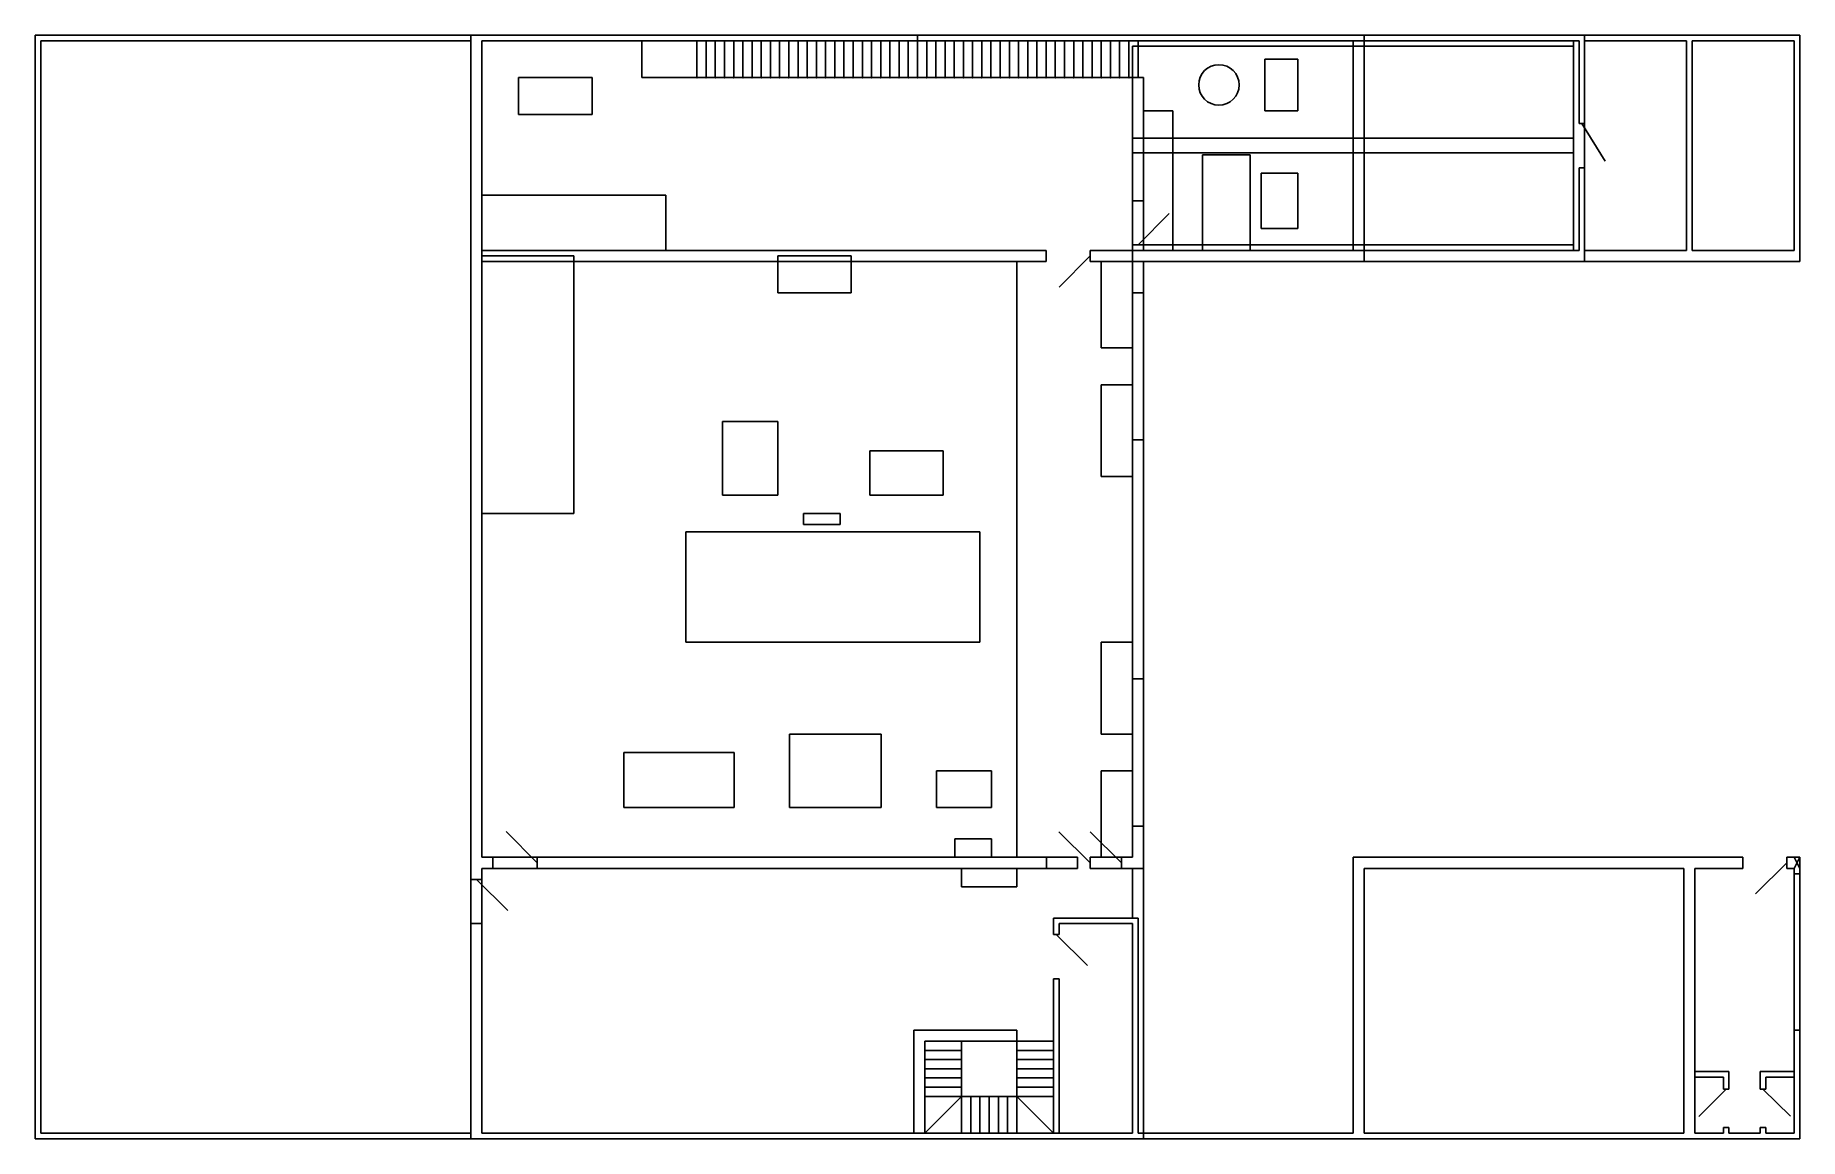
# Model space of a CAD drawing. Header units: millimetres. Extents: x 448.1 to 496.1, y 52.7 to 82.7.
import ezdxf

# ---------------------------------------------------------------- set-up
doc = ezdxf.new("R2010")
doc.units = ezdxf.units.MM
for name, color, linetype in [('Maq1', 30, 'Continuous'), ('Maq2', 140, 'Continuous'), ('Maq3', 50, 'Continuous'), ('Piso1', 1, 'Continuous'), ('Piso2', 5, 'Continuous'), ('Piso3', 3, 'Continuous')]:
    doc.layers.add(name, color=color, linetype=linetype)

msp = doc.modelspace()

# ---------------------------------------------------------------- linework, layer by layer
at = {"layer": 'Maq1'}
for p, q in [((464.565, 82.525), (464.565, 81.525)), ((466.065, 82.525), (464.565, 82.525)), ((466.065, 81.525), (466.065, 82.525)), ((477.915, 79.875), (477.915, 82.375)), ((477.915, 82.375), (489.915, 82.375)), ((489.915, 82.375), (489.915, 79.875)), ((461.215, 81.525), (461.215, 80.525)), ((463.215, 81.525), (461.215, 81.525)), ((463.215, 80.525), (463.215, 81.525)), ((464.565, 81.525), (466.065, 81.525)), ((461.215, 80.525), (463.215, 80.525)), ((477.915, 79.875), (489.915, 79.875)), ((477.915, 79.475), (489.915, 79.475)), ((477.915, 79.475), (477.915, 76.975)), ((489.915, 76.975), (489.915, 79.475)), ((477.915, 76.975), (489.915, 76.975)), ((460.215, 76.675), (462.715, 76.675)), ((460.215, 69.675), (460.215, 76.675)), ((462.715, 76.675), (462.715, 69.675)), ((468.265, 76.675), (468.265, 75.675)), ((468.265, 76.675), (470.265, 76.675)), ((470.265, 75.675), (470.265, 76.675)), ((468.265, 75.675), (470.265, 75.675)), ((466.765, 70.175), (466.765, 72.175)), ((466.765, 72.175), (468.265, 72.175)), ((468.265, 72.175), (468.265, 70.175)), ((472.765, 71.375), (470.765, 71.375)), ((470.765, 71.375), (470.765, 70.175)), ((472.765, 70.175), (472.765, 71.375)), ((468.265, 70.175), (466.765, 70.175)), ((470.765, 70.175), (472.765, 70.175)), ((462.715, 69.675), (460.215, 69.675)), ((469.465, 69.675), (468.965, 69.675)), ((468.965, 69.675), (468.965, 69.375)), ((469.465, 69.675), (469.965, 69.675)), ((469.965, 69.675), (469.965, 69.375)), ((465.765, 66.175), (465.765, 69.175)), ((465.765, 69.175), (473.765, 69.175)), ((469.965, 69.375), (468.965, 69.375)), ((473.765, 69.175), (473.765, 66.175)), ((473.765, 66.175), (465.765, 66.175)), ((469.08, 63.675), (468.58, 63.675)), ((468.58, 63.675), (468.58, 61.675)), ((471.08, 63.675), (469.08, 63.675)), ((471.08, 63.175), (471.08, 63.675)), ((467.08, 63.175), (464.08, 63.175)), ((464.08, 63.175), (464.08, 61.675)), ((467.08, 62.675), (467.08, 63.175)), ((471.08, 61.675), (471.08, 63.175)), ((467.08, 61.675), (467.08, 62.675)), ((472.58, 61.675), (472.58, 62.675)), ((472.58, 62.675), (474.08, 62.675)), ((474.08, 62.675), (474.08, 61.675)), ((464.08, 61.675), (467.08, 61.675)), ((468.58, 61.675), (471.08, 61.675)), ((474.08, 61.675), (472.58, 61.675)), ((474.08, 60.825), (473.08, 60.825)), ((473.08, 60.825), (473.08, 60.325)), ((474.08, 60.325), (474.08, 60.825)), ((473.08, 60.325), (474.08, 60.325)), ((473.265, 55.325), (473.265, 53.825)), ((474.765, 55.325), (473.265, 55.325)), ((474.765, 53.825), (474.765, 55.325)), ((473.265, 53.825), (474.765, 53.825))]:
    msp.add_line(p, q, dxfattribs=at)
at = {"layer": 'Maq2'}
for p, q in [((464.565, 82.525), (464.565, 81.525)), ((466.065, 82.525), (464.565, 82.525)), ((466.065, 81.525), (466.065, 82.525)), ((464.565, 81.525), (466.065, 81.525)), ((460.215, 76.825), (460.215, 78.325)), ((460.215, 78.325), (465.215, 78.325)), ((465.215, 78.325), (465.215, 76.825)), ((465.215, 76.825), (460.215, 76.825)), ((473.265, 59.525), (473.265, 60.025)), ((473.265, 60.025), (474.765, 60.025)), ((474.765, 60.025), (474.765, 59.525)), ((474.765, 59.525), (473.265, 59.525)), ((473.265, 55.325), (474.765, 55.325)), ((473.265, 53.825), (473.265, 55.325)), ((474.765, 55.325), (474.765, 53.825)), ((474.765, 53.825), (473.265, 53.825))]:
    msp.add_line(p, q, dxfattribs=at)
at = {"layer": 'Maq3'}
for p, q in [((482.415, 82.025), (481.515, 82.025)), ((481.515, 82.025), (481.515, 80.625)), ((482.415, 80.625), (482.415, 82.025)), ((479.015, 80.625), (478.215, 80.625)), ((478.215, 80.625), (478.215, 76.825)), ((479.015, 76.825), (479.015, 80.625)), ((481.515, 80.625), (482.415, 80.625)), ((479.815, 79.425), (479.815, 76.825)), ((481.115, 79.425), (479.815, 79.425)), ((481.115, 76.825), (481.115, 79.425)), ((482.415, 78.925), (481.415, 78.925)), ((481.415, 78.925), (481.415, 77.425)), ((482.415, 77.425), (482.415, 78.925)), ((481.415, 77.425), (482.415, 77.425)), ((478.215, 76.825), (479.015, 76.825)), ((479.815, 76.825), (481.115, 76.825))]:
    msp.add_line(p, q, dxfattribs=at)
msp.add_circle((480.265, 81.325), 0.55, dxfattribs=at)
at = {"layer": 'Piso1'}
for p, q in [((448.065, 52.675), (448.065, 82.675)), ((448.065, 82.675), (460.065, 82.675)), ((460.065, 82.675), (478.065, 82.675)), ((496.065, 82.675), (478.065, 82.675)), ((496.065, 76.675), (496.065, 82.675)), ((448.215, 82.525), (448.215, 52.825)), ((459.915, 82.525), (448.215, 82.525)), ((459.915, 60.025), (459.915, 82.525)), ((460.215, 60.325), (460.215, 82.525)), ((490.065, 82.525), (460.215, 82.525)), ((464.565, 81.525), (464.565, 82.525)), ((466.065, 82.525), (466.065, 81.525)), ((466.315, 82.525), (466.315, 81.525)), ((466.315, 81.525), (466.315, 82.525)), ((466.565, 82.525), (466.565, 81.525)), ((466.815, 82.525), (466.815, 81.525)), ((467.065, 82.525), (467.065, 81.525)), ((467.315, 82.525), (467.315, 81.525)), ((467.565, 82.525), (467.565, 81.525)), ((467.815, 82.525), (467.815, 81.525)), ((468.065, 82.525), (468.065, 81.525)), ((468.315, 82.525), (468.315, 81.525)), ((468.565, 82.525), (468.565, 81.525)), ((468.815, 82.525), (468.815, 81.525)), ((469.065, 82.525), (469.065, 81.525)), ((469.315, 82.525), (469.315, 81.525)), ((469.565, 82.525), (469.565, 81.525)), ((469.815, 82.525), (469.815, 81.525)), ((470.065, 82.525), (470.065, 81.525)), ((470.315, 82.525), (470.315, 81.525)), ((470.565, 82.525), (470.565, 81.525)), ((470.815, 82.525), (470.815, 81.525)), ((471.065, 82.525), (471.065, 81.525)), ((471.315, 82.525), (471.315, 81.525)), ((471.565, 82.525), (471.565, 81.525)), ((471.815, 82.525), (471.815, 81.525)), ((472.065, 82.525), (472.065, 81.525)), ((490.065, 80.275), (490.065, 82.525)), ((490.215, 80.275), (490.215, 82.525)), ((492.99, 82.525), (490.215, 82.525)), ((492.99, 82.525), (492.99, 76.825)), ((495.915, 82.525), (493.14, 82.525)), ((493.14, 82.525), (493.14, 76.825)), ((495.915, 76.825), (495.915, 82.525)), ((464.565, 81.525), (466.065, 81.525)), ((472.065, 81.525), (466.065, 81.525)), ((490.14, 80.275), (490.065, 80.275)), ((490.14, 80.275), (490.215, 80.275)), ((490.14, 80.275), (490.773, 79.255)), ((490.065, 79.075), (490.065, 76.825)), ((490.14, 79.075), (490.065, 79.075)), ((490.14, 79.075), (490.215, 79.075)), ((490.215, 79.075), (490.215, 76.825)), ((477.915, 76.675), (477.915, 76.825)), ((477.915, 76.825), (490.065, 76.825)), ((490.215, 76.825), (492.99, 76.825)), ((493.14, 76.825), (495.915, 76.825)), ((477.915, 60.325), (477.915, 76.675)), ((478.215, 60.175), (478.215, 76.525)), ((478.215, 76.525), (496.065, 76.525)), ((496.065, 76.525), (496.065, 76.675)), ((460.874, 61.03), (461.715, 60.175)), ((477.615, 60.175), (476.763, 61.02)), ((459.915, 60.025), (459.915, 59.725)), ((460.515, 60.325), (460.215, 60.325)), ((460.515, 60.025), (460.215, 60.025)), ((460.215, 59.725), (460.215, 60.025)), ((460.515, 60.325), (460.515, 60.025)), ((461.715, 60.325), (461.715, 60.025)), ((476.415, 60.325), (461.715, 60.325)), ((476.415, 60.025), (461.715, 60.025)), ((476.415, 60.325), (476.415, 60.025)), ((477.615, 60.175), (477.615, 60.325)), ((477.615, 60.325), (477.915, 60.325)), ((477.615, 60.175), (477.615, 60.175)), ((477.615, 60.175), (477.615, 60.025)), ((477.615, 60.025), (478.215, 60.025)), ((478.215, 60.025), (478.215, 60.175)), ((483.915, 60.175), (483.915, 60.325)), ((483.915, 60.325), (493.865, 60.325)), ((483.915, 52.825), (483.915, 60.175)), ((484.215, 52.825), (484.215, 60.025)), ((492.915, 60.025), (484.215, 60.025)), ((492.915, 60.025), (492.915, 52.825)), ((493.215, 60.025), (493.215, 52.825)), ((493.215, 60.025), (493.865, 60.025)), ((493.865, 60.325), (494.515, 60.325)), ((493.865, 60.025), (494.515, 60.025)), ((494.515, 60.025), (494.515, 60.325)), ((494.86, 59.333), (495.715, 60.175)), ((495.715, 60.325), (496.065, 60.325)), ((495.715, 60.025), (495.715, 60.325)), ((495.715, 60.025), (495.915, 60.025)), ((495.915, 60.025), (495.715, 60.025)), ((495.915, 60.025), (496.065, 60.325)), ((495.915, 60.325), (496.065, 60.025)), ((495.915, 60.025), (495.915, 52.825)), ((496.065, 60.325), (496.065, 60.175)), ((496.065, 58.675), (496.065, 60.175)), ((459.915, 59.725), (460.215, 59.725)), ((460.917, 58.88), (460.065, 59.725)), ((495.915, 59.875), (496.065, 59.875)), ((478.065, 58.675), (475.765, 58.675)), ((475.765, 58.675), (475.765, 58.525)), ((478.065, 58.675), (478.065, 52.825)), ((496.065, 52.675), (496.065, 58.675)), ((459.915, 58.525), (459.915, 52.825)), ((459.915, 58.525), (460.215, 58.525)), ((460.215, 58.525), (460.215, 52.825)), ((475.765, 58.525), (475.765, 58.225)), ((475.915, 58.225), (475.765, 58.225)), ((476.692, 57.38), (475.84, 58.225)), ((477.915, 58.525), (475.915, 58.525)), ((475.915, 58.225), (475.915, 58.525)), ((477.915, 58.525), (477.915, 52.825)), ((475.765, 57.025), (475.765, 52.825)), ((475.765, 57.025), (475.915, 57.025)), ((475.915, 57.025), (475.915, 52.825)), ((473.265, 55.325), (472.265, 55.325)), ((472.265, 55.325), (472.265, 52.825)), ((473.265, 53.825), (473.265, 55.325)), ((475.765, 55.325), (474.765, 55.325)), ((474.765, 55.325), (474.765, 53.825)), ((495.915, 55.625), (496.065, 55.625)), ((472.265, 55.075), (473.265, 55.075)), ((472.265, 54.825), (473.265, 54.825)), ((472.265, 54.825), (473.265, 54.825)), ((472.265, 54.825), (473.265, 54.825)), ((474.765, 55.075), (475.765, 55.075)), ((474.765, 54.825), (475.765, 54.825)), ((474.765, 54.825), (475.765, 54.825)), ((474.765, 54.825), (475.765, 54.825)), ((472.265, 54.575), (473.265, 54.575)), ((472.265, 54.325), (473.265, 54.325)), ((474.765, 54.575), (475.765, 54.575)), ((474.765, 54.325), (475.765, 54.325)), ((494.14, 54.5), (493.215, 54.5)), ((493.99, 54.349), (493.215, 54.349)), ((493.99, 54.025), (493.99, 54.349)), ((494.14, 54.025), (494.14, 54.5)), ((494.99, 54.5), (494.99, 54.025)), ((494.99, 54.5), (495.915, 54.5)), ((495.14, 54.349), (495.14, 54.025)), ((495.14, 54.349), (495.915, 54.349)), ((472.265, 54.075), (473.265, 54.075)), ((472.265, 53.825), (473.265, 53.825)), ((473.265, 53.825), (472.265, 52.825)), ((474.765, 53.825), (473.265, 53.825)), ((473.265, 53.825), (473.265, 52.825)), ((473.515, 53.825), (473.515, 52.825)), ((473.765, 53.825), (473.765, 52.825)), ((474.015, 53.825), (474.015, 52.825)), ((474.015, 53.825), (474.015, 52.825)), ((474.015, 53.825), (474.015, 52.825)), ((474.265, 53.825), (474.265, 52.825)), ((474.265, 53.825), (474.265, 52.825)), ((474.265, 53.825), (474.265, 52.825)), ((474.265, 53.825), (474.265, 52.825)), ((474.515, 53.825), (474.515, 52.825)), ((474.765, 54.075), (475.765, 54.075)), ((474.765, 53.825), (475.765, 53.825)), ((474.765, 53.825), (474.765, 52.825)), ((474.765, 53.825), (475.765, 52.825)), ((494.063, 54.025), (493.325, 53.278)), ((494.14, 54.025), (493.99, 54.025)), ((494.99, 54.025), (495.14, 54.025)), ((495.065, 54.025), (495.812, 53.286)), ((459.915, 52.825), (448.215, 52.825)), ((475.765, 52.825), (460.215, 52.825)), ((477.915, 52.825), (460.215, 52.825)), ((477.915, 52.825), (460.215, 52.825)), ((477.915, 52.825), (460.215, 52.825)), ((477.915, 52.825), (475.915, 52.825)), ((483.915, 52.825), (478.065, 52.825)), ((492.915, 52.825), (484.215, 52.825)), ((493.215, 52.825), (493.99, 52.825)), ((493.99, 52.825), (493.99, 52.975)), ((493.99, 52.975), (494.14, 52.975)), ((494.14, 52.825), (494.14, 52.975)), ((494.14, 52.825), (494.99, 52.825)), ((494.99, 52.975), (495.14, 52.975)), ((494.99, 52.975), (494.99, 52.825)), ((495.14, 52.975), (495.14, 52.825)), ((495.14, 52.825), (495.915, 52.825)), ((460.065, 52.675), (448.065, 52.675)), ((478.065, 52.675), (460.065, 52.675)), ((477.065, 52.675), (478.065, 52.675)), ((496.065, 52.675), (478.065, 52.675))]:
    msp.add_line(p, q, dxfattribs=at)
for p in [(466.065, 81.525), (466.315, 81.525), (466.565, 81.525), (466.815, 81.525), (467.065, 81.525), (467.315, 81.525), (467.565, 81.525), (467.815, 81.525), (468.065, 81.525), (468.315, 81.525), (468.565, 81.525), (468.815, 81.525), (469.065, 81.525), (469.315, 81.525), (469.565, 81.525), (469.815, 81.525), (470.065, 81.525), (470.315, 81.525), (470.565, 81.525), (470.815, 81.525), (471.065, 81.525), (471.315, 81.525), (471.565, 81.525), (471.815, 81.525), (472.065, 81.525)]:
    msp.add_point(p, dxfattribs=at)
at = {"layer": 'Piso2'}
for p, q in [((460.065, 82.675), (459.915, 82.675)), ((459.915, 82.675), (459.915, 52.675)), ((478.065, 82.675), (460.065, 82.675)), ((478.215, 82.675), (477.921, 82.675)), ((490.065, 82.675), (478.215, 82.675)), ((490.065, 82.675), (490.215, 82.675)), ((490.215, 76.525), (490.215, 82.675)), ((460.215, 76.825), (460.215, 82.525)), ((489.915, 82.525), (460.215, 82.525)), ((464.565, 81.525), (464.565, 82.525)), ((466.065, 81.525), (466.065, 82.525)), ((466.315, 81.525), (466.315, 82.525)), ((466.565, 82.525), (466.565, 81.525)), ((466.815, 82.525), (466.815, 81.525)), ((467.065, 82.525), (467.065, 81.525)), ((467.315, 82.525), (467.315, 81.525)), ((467.565, 82.525), (467.565, 81.525)), ((467.815, 82.525), (467.815, 81.525)), ((468.065, 82.525), (468.065, 81.525)), ((468.315, 82.525), (468.315, 81.525)), ((468.565, 82.525), (468.565, 81.525)), ((468.815, 82.525), (468.815, 81.525)), ((469.065, 82.525), (469.065, 81.525)), ((469.315, 82.525), (469.315, 81.525)), ((469.565, 82.525), (469.565, 81.525)), ((469.815, 82.525), (469.815, 81.525)), ((470.065, 82.525), (470.065, 81.525)), ((470.315, 82.525), (470.315, 81.525)), ((470.565, 82.525), (470.565, 81.525)), ((470.815, 82.525), (470.815, 81.525)), ((471.065, 82.525), (471.065, 81.525)), ((471.315, 82.525), (471.315, 81.525)), ((471.565, 82.525), (471.565, 81.525)), ((471.815, 82.525), (471.815, 81.525)), ((472.065, 82.525), (472.065, 81.525)), ((483.915, 82.525), (472.065, 82.525)), ((472.315, 82.525), (472.315, 81.525)), ((472.565, 82.525), (472.565, 81.525)), ((472.565, 82.525), (472.565, 81.525)), ((472.815, 82.525), (472.815, 81.525)), ((472.815, 82.525), (472.815, 81.525)), ((473.065, 82.525), (473.065, 81.525)), ((473.065, 82.525), (473.065, 81.525)), ((473.315, 82.525), (473.315, 81.525)), ((473.315, 82.525), (473.315, 81.525)), ((473.565, 82.525), (473.565, 81.525)), ((473.565, 82.525), (473.565, 81.525)), ((473.815, 82.525), (473.815, 81.525)), ((473.815, 82.525), (473.815, 81.525)), ((474.065, 82.525), (474.065, 81.525)), ((474.065, 82.525), (474.065, 81.525)), ((474.315, 82.525), (474.315, 81.525)), ((474.315, 82.525), (474.315, 81.525)), ((474.565, 82.525), (474.565, 81.525)), ((474.565, 82.525), (474.565, 81.525)), ((474.815, 82.525), (474.815, 81.525)), ((474.815, 82.525), (474.815, 81.525)), ((475.065, 82.525), (475.065, 81.525)), ((475.065, 82.525), (475.065, 81.525)), ((475.315, 82.525), (475.315, 81.525)), ((475.315, 82.525), (475.315, 81.525)), ((475.565, 82.525), (475.565, 81.525)), ((475.565, 82.525), (475.565, 81.525)), ((475.815, 82.525), (475.815, 81.525)), ((475.815, 82.525), (475.815, 81.525)), ((476.065, 82.525), (476.065, 81.525)), ((476.065, 82.525), (476.065, 81.525)), ((476.315, 82.525), (476.315, 81.525)), ((476.315, 82.525), (476.315, 81.525)), ((476.565, 82.525), (476.565, 81.525)), ((476.565, 82.525), (476.565, 81.525)), ((476.815, 82.525), (476.815, 81.525)), ((476.815, 82.525), (476.815, 81.525)), ((477.065, 82.525), (477.065, 81.525)), ((477.065, 82.525), (477.065, 81.525)), ((477.315, 82.525), (477.315, 81.525)), ((477.315, 82.525), (477.315, 81.525)), ((477.565, 82.525), (477.565, 81.525)), ((477.565, 82.525), (477.565, 81.525)), ((477.815, 82.525), (477.815, 81.525)), ((477.815, 82.525), (477.815, 81.525)), ((478.065, 81.525), (478.065, 82.525)), ((489.915, 76.825), (489.915, 82.525)), ((472.065, 81.525), (464.565, 81.525)), ((472.065, 81.525), (477.915, 81.525)), ((477.915, 81.525), (478.065, 81.525)), ((477.915, 78.175), (477.915, 81.525)), ((478.065, 81.525), (478.215, 81.525)), ((478.215, 78.175), (478.215, 81.525)), ((478.215, 78.175), (477.915, 78.175)), ((478.911, 77.827), (478.065, 76.975)), ((475.565, 76.825), (460.215, 76.825)), ((475.565, 76.675), (475.565, 76.825)), ((476.765, 76.525), (476.765, 76.825)), ((476.765, 76.825), (477.065, 76.825)), ((477.065, 76.825), (477.915, 76.825)), ((478.065, 76.975), (477.915, 76.975)), ((477.915, 76.975), (477.915, 76.825)), ((478.215, 76.975), (478.065, 76.975)), ((478.215, 76.825), (478.215, 76.975)), ((478.215, 76.825), (489.915, 76.825)), ((475.565, 76.525), (460.215, 76.525)), ((460.215, 76.525), (460.215, 60.325)), ((474.765, 60.325), (474.765, 76.525)), ((475.565, 76.525), (475.565, 76.675)), ((476.765, 76.675), (475.92, 75.823)), ((477.065, 76.525), (476.765, 76.525)), ((477.065, 76.525), (477.065, 74.175)), ((477.065, 76.525), (477.915, 76.525)), ((477.915, 60.325), (477.915, 76.525)), ((478.215, 76.525), (478.215, 60.025)), ((478.215, 76.525), (490.065, 76.525)), ((490.065, 76.525), (490.215, 76.525)), ((477.915, 75.675), (478.215, 75.675)), ((477.065, 74.175), (477.915, 74.175)), ((477.065, 73.175), (477.065, 70.675)), ((477.065, 73.175), (477.915, 73.175)), ((477.915, 71.675), (478.215, 71.675)), ((477.065, 70.675), (477.915, 70.675)), ((477.065, 66.175), (477.065, 63.675)), ((477.065, 66.175), (477.915, 66.175)), ((478.215, 65.175), (477.915, 65.175)), ((477.065, 63.675), (477.915, 63.675)), ((477.065, 62.675), (477.065, 60.325)), ((477.065, 62.675), (477.915, 62.675)), ((478.215, 62.675), (478.215, 60.675)), ((476.765, 60.175), (475.913, 61.02)), ((477.915, 61.175), (478.215, 61.175)), ((475.575, 60.325), (460.215, 60.325)), ((475.575, 60.025), (460.215, 60.025)), ((460.215, 60.025), (460.215, 52.825)), ((475.575, 60.025), (475.575, 60.325)), ((476.765, 60.175), (476.765, 60.325)), ((476.765, 60.325), (477.915, 60.325)), ((476.765, 60.175), (476.765, 60.025)), ((476.765, 60.025), (477.915, 60.025)), ((477.915, 60.025), (477.915, 58.675)), ((478.215, 60.025), (478.215, 58.675)), ((477.915, 58.675), (475.765, 58.675)), ((475.765, 58.675), (475.765, 58.525)), ((478.215, 58.675), (478.215, 52.675)), ((475.765, 58.525), (475.765, 58.225)), ((475.765, 58.225), (475.915, 58.225)), ((476.692, 57.38), (475.84, 58.225)), ((477.915, 58.525), (475.915, 58.525)), ((475.915, 58.225), (475.915, 58.525)), ((477.915, 58.525), (477.915, 52.825)), ((475.765, 57.025), (475.765, 52.825)), ((475.765, 57.025), (475.915, 57.025)), ((475.915, 57.025), (475.915, 52.825)), ((472.265, 55.625), (471.965, 55.625)), ((471.965, 55.625), (471.965, 52.825)), ((474.765, 55.625), (472.265, 55.625)), ((472.265, 52.825), (472.265, 55.325)), ((472.265, 55.325), (473.265, 55.325)), ((473.265, 55.325), (473.265, 52.825)), ((473.265, 55.325), (474.765, 55.325)), ((474.765, 55.325), (474.765, 55.625)), ((474.765, 52.825), (474.765, 55.325)), ((474.765, 55.325), (475.765, 55.325)), ((472.265, 55.075), (473.265, 55.075)), ((472.265, 54.825), (473.265, 54.825)), ((474.765, 55.075), (475.765, 55.075)), ((474.765, 54.825), (475.765, 54.825)), ((472.265, 54.575), (473.265, 54.575)), ((472.265, 54.325), (473.265, 54.325)), ((474.765, 54.575), (475.765, 54.575)), ((474.765, 54.325), (475.765, 54.325)), ((472.265, 54.075), (473.265, 54.075)), ((472.265, 53.825), (475.765, 53.825)), ((473.265, 53.825), (472.265, 52.825)), ((473.515, 53.825), (473.515, 52.825)), ((473.765, 53.825), (473.765, 52.825)), ((474.015, 53.825), (474.015, 52.825)), ((474.265, 53.825), (474.265, 52.825)), ((474.515, 53.825), (474.515, 52.825)), ((474.765, 54.075), (475.765, 54.075)), ((474.765, 53.825), (475.765, 52.825)), ((471.965, 52.825), (460.215, 52.825)), ((472.265, 52.825), (475.765, 52.825)), ((477.915, 52.825), (475.915, 52.825)), ((459.915, 52.675), (460.065, 52.675)), ((472.265, 52.675), (460.065, 52.675)), ((475.765, 52.675), (472.265, 52.675)), ((477.915, 52.675), (475.765, 52.675)), ((477.915, 52.675), (478.215, 52.675))]:
    msp.add_line(p, q, dxfattribs=at)
at = {"layer": 'Piso3'}
for p, q in [((472.065, 82.675), (472.315, 82.675)), ((472.065, 82.675), (472.065, 82.527)), ((478.065, 82.675), (472.315, 82.675)), ((478.065, 82.675), (477.921, 82.675)), ((484.065, 82.675), (478.065, 82.675)), ((484.065, 82.675), (478.065, 82.675)), ((484.215, 82.675), (484.065, 82.675)), ((484.215, 76.525), (484.215, 82.675)), ((472.215, 82.527), (472.065, 82.527)), ((483.915, 82.525), (472.065, 82.527)), ((472.065, 81.526), (472.065, 82.526)), ((472.315, 82.526), (472.315, 81.526)), ((472.315, 82.526), (472.315, 81.526)), ((472.565, 82.526), (472.565, 81.526)), ((472.565, 81.526), (472.565, 82.526)), ((472.815, 82.526), (472.815, 81.526)), ((472.815, 82.526), (472.815, 81.526)), ((472.815, 82.526), (472.815, 81.526)), ((473.065, 82.526), (473.065, 81.526)), ((473.065, 81.526), (473.065, 82.526)), ((473.315, 82.526), (473.315, 81.526)), ((473.315, 82.526), (473.315, 81.526)), ((473.315, 82.526), (473.315, 81.526)), ((473.565, 82.526), (473.565, 81.526)), ((473.565, 81.526), (473.565, 82.526)), ((473.815, 82.526), (473.815, 81.526)), ((473.815, 82.526), (473.815, 81.526)), ((473.815, 82.526), (473.815, 81.526)), ((474.065, 82.526), (474.065, 81.526)), ((474.065, 81.526), (474.065, 82.526)), ((474.315, 82.526), (474.315, 81.526)), ((474.315, 82.526), (474.315, 81.526)), ((474.315, 82.526), (474.315, 81.526)), ((474.565, 82.526), (474.565, 81.526)), ((474.565, 81.526), (474.565, 82.526)), ((474.815, 82.526), (474.815, 81.526)), ((474.815, 82.526), (474.815, 81.526)), ((474.815, 82.526), (474.815, 81.526)), ((475.065, 82.526), (475.065, 81.526)), ((475.065, 81.526), (475.065, 82.526)), ((475.315, 82.526), (475.315, 81.526)), ((475.315, 82.526), (475.315, 81.526)), ((475.315, 82.526), (475.315, 81.526)), ((475.565, 82.526), (475.565, 81.526)), ((475.565, 81.526), (475.565, 82.526)), ((475.815, 82.526), (475.815, 81.526)), ((475.815, 82.526), (475.815, 81.526)), ((475.815, 82.526), (475.815, 81.526)), ((476.065, 82.526), (476.065, 81.526)), ((476.065, 81.526), (476.065, 82.526)), ((476.315, 82.526), (476.315, 81.526)), ((476.315, 82.526), (476.315, 81.526)), ((476.315, 82.526), (476.315, 81.526)), ((476.565, 82.526), (476.565, 81.526)), ((476.565, 81.526), (476.565, 82.526)), ((476.815, 82.526), (476.815, 81.526)), ((476.815, 82.526), (476.815, 81.526)), ((476.815, 82.526), (476.815, 81.526)), ((477.065, 82.526), (477.065, 81.526)), ((477.065, 81.526), (477.065, 82.526)), ((477.315, 82.526), (477.315, 81.526)), ((477.315, 82.526), (477.315, 81.526)), ((477.315, 82.526), (477.315, 81.526)), ((477.565, 82.526), (477.565, 81.526)), ((477.565, 81.526), (477.565, 82.526)), ((477.815, 82.526), (477.815, 81.526)), ((477.815, 82.526), (477.815, 81.526)), ((477.815, 82.526), (477.815, 81.526)), ((478.065, 81.526), (478.065, 82.526)), ((483.915, 82.525), (483.915, 76.825)), ((477.915, 81.526), (472.065, 81.526)), ((477.915, 81.526), (472.315, 81.526)), ((477.915, 81.526), (478.065, 81.526)), ((477.915, 76.675), (477.915, 81.526)), ((478.065, 81.526), (478.215, 81.526)), ((478.215, 81.526), (478.215, 76.825)), ((483.915, 76.825), (478.215, 76.825)), ((477.915, 76.675), (477.915, 76.525)), ((477.915, 76.525), (484.065, 76.525)), ((484.065, 76.525), (484.215, 76.525))]:
    msp.add_line(p, q, dxfattribs=at)
for p in [(472.315, 81.526), (472.565, 81.526), (472.815, 81.526), (473.065, 81.526), (473.315, 81.526), (473.565, 81.526), (473.815, 81.526), (474.065, 81.526), (474.315, 81.526), (474.565, 81.526), (474.815, 81.526), (475.065, 81.526), (475.315, 81.526), (475.565, 81.526), (475.815, 81.526), (476.065, 81.526), (476.315, 81.526), (476.565, 81.526), (476.815, 81.526), (477.065, 81.526), (477.315, 81.526), (477.565, 81.526), (477.815, 81.526)]:
    msp.add_point(p, dxfattribs=at)

doc.saveas('drawing.dxf')
